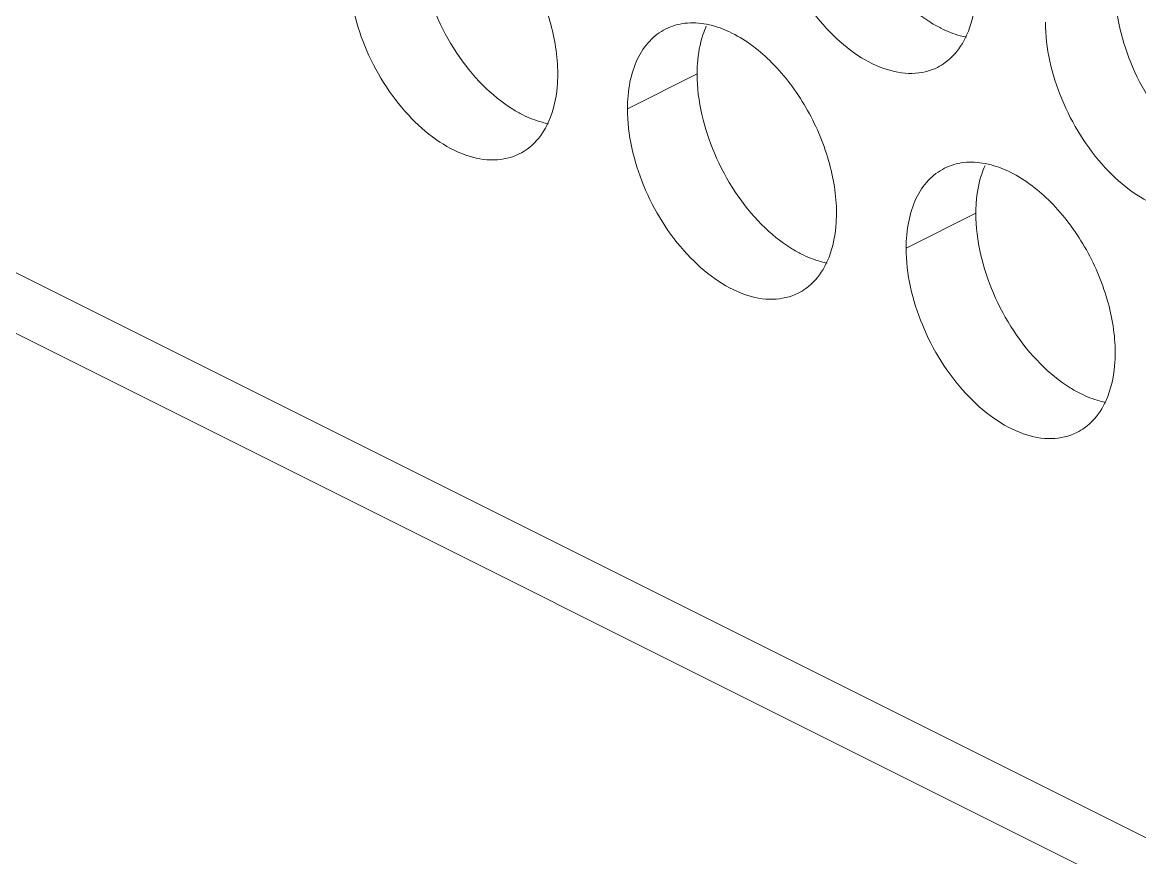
# Model space of a CAD drawing. Header units: millimetres. Extents: x 0 to 2524, y 0 to 1785.
# Drawn here: x 1880.57 to 1889.64, y 748.3 to 755.09 of the extents above; entities that cross this region are included whole.
import ezdxf

# ---------------------------------------------------------------- set-up
doc = ezdxf.new("R2010")
doc.units = ezdxf.units.MM
doc.header["$LTSCALE"] = 0.1
doc.layers.get('0').update_dxf_attribs({"lineweight": 13})
doc.layers.add('标注', color=251, linetype='Continuous', lineweight=9)

msp = doc.modelspace()

# ---------------------------------------------------------------- linework, layer by layer
for p, q in [((1809.2439, 788.689), (1899.0577, 743.7821)), ((1899.3696, 743.133), (1809.1557, 788.24))]:
    msp.add_line(p, q)
at = {"layer": '标注'}
for p, q in [((1886.0469, 754.6672), (1885.4812, 754.3844)), ((1888.3097, 753.5359), (1887.744, 753.253))]:
    msp.add_line(p, q, dxfattribs=at)
for centre, radius, start, end in [((1886.7914, 754.7562), 0.734, 155.87957, 161.78032), ((1887.7953, 755.1267), 0.4532, 296.52559, 305.90341), ((1884.4012, 754.4238), 0.4532, 296.52559, 305.90341), ((1889.0542, 753.6248), 0.734, 155.87957, 161.78032), ((1886.664, 753.2924), 0.4532, 296.52559, 305.90341), ((1888.9267, 752.1611), 0.4532, 296.52559, 305.90341)]:
    msp.add_arc(centre, radius, start, end, dxfattribs=at)
for points, knots in [([(1887.9978, 754.7212), (1887.9352, 754.69), (1887.7852, 754.656), (1887.5474, 754.7038), (1887.309, 754.8344), (1887.0012, 755.112), (1886.7152, 755.5747), (1886.6126, 756.0071), (1886.6126, 756.2187)], [0, 0, 0, 0, 0.090718, 0.191742, 0.308104, 0.439279, 0.725532, 1, 1, 1, 1]), ([(1884.067, 756.1307), (1884.1877, 756.0704), (1884.4182, 755.8901), (1884.6844, 755.532), (1884.8655, 755.1133), (1884.9155, 754.8122), (1884.9155, 754.6672)], [0, 0, 0, 0, 0.229676, 0.488215, 0.753207, 1, 1, 1, 1]), ([(1884.308, 754.5766), (1884.1464, 754.7394), (1883.8954, 755.1265), (1883.7842, 755.5771), (1883.7842, 755.7986)], [0, 0, 0, 0, 0.508684, 1, 1, 1, 1]), ([(1884.6036, 754.0183), (1884.541, 753.987), (1884.3911, 753.9531), (1884.1533, 754.0008), (1883.9149, 754.1315), (1883.6071, 754.409), (1883.3211, 754.8717), (1883.2185, 755.3041), (1883.2185, 755.5158)], [0, 0, 0, 0, 0.090718, 0.191742, 0.308104, 0.439279, 0.725532, 1, 1, 1, 1]), ([(1888.3097, 755.3702), (1888.3097, 755.3346), (1888.304, 755.2023), (1888.2747, 755.0697), (1888.235, 754.9813)], [0, 0, 0, 0, 0.268874, 1, 1, 1, 1]), ([(1889.9648, 754.1482), (1889.8033, 754.3109), (1889.5523, 754.6981), (1889.441, 755.1487), (1889.441, 755.3702)], [0, 0, 0, 0, 0.508684, 1, 1, 1, 1]), ([(1888.0268, 755.0381), (1887.9984, 755.0523), (1887.8805, 755.1188), (1887.775, 755.2061), (1887.7021, 755.2795)], [0, 0, 0, 0, 0.235002, 1, 1, 1, 1]), ([(1885.4812, 754.3844), (1885.4812, 754.4573), (1885.4932, 754.5962), (1885.5523, 754.7864), (1885.6516, 754.9386), (1885.7442, 755.009), (1885.7931, 755.0334)], [0, 0, 0, 0, 0.289235, 0.54966, 0.782932, 1, 1, 1, 1]), ([(1885.7931, 755.0334), (1885.8414, 755.0575), (1885.9515, 755.0892), (1886.0652, 755.0824), (1886.1221, 755.0716)], [0, 0, 0, 0, 0.482538, 1, 1, 1, 1]), ([(1886.1221, 755.0716), (1886.1393, 755.0683), (1886.2108, 755.0516), (1886.2798, 755.0244), (1886.3298, 754.9994)], [0, 0, 0, 0, 0.238696, 1, 1, 1, 1]), ([(1888.2345, 754.9659), (1888.2173, 754.9692), (1888.1457, 754.9858), (1888.0768, 755.0131), (1888.0268, 755.0381)], [0, 0, 0, 0, 0.238696, 1, 1, 1, 1]), ([(1890.2605, 753.5898), (1890.1979, 753.5586), (1890.048, 753.5246), (1889.8102, 753.5724), (1889.5718, 753.703), (1889.264, 753.9806), (1888.9779, 754.4433), (1888.8753, 754.8757), (1888.8753, 755.0873)], [0, 0, 0, 0, 0.090718, 0.191742, 0.308104, 0.439279, 0.725532, 1, 1, 1, 1]), ([(1886.0469, 754.6672), (1886.0469, 754.6957), (1886.0506, 754.8031), (1886.0694, 754.9105), (1886.0942, 754.9857)], [0, 0, 0, 0, 0.264225, 1, 1, 1, 1]), ([(1886.3298, 754.9994), (1886.4504, 754.939), (1886.6809, 754.7587), (1886.9471, 754.4006), (1887.1283, 753.9819), (1887.1783, 753.6808), (1887.1783, 753.5359)], [0, 0, 0, 0, 0.229676, 0.488215, 0.753207, 1, 1, 1, 1]), ([(1888.235, 754.9813), (1888.2247, 754.9584), (1888.1815, 754.8744), (1888.1174, 754.8003), (1888.0611, 754.7596)], [0, 0, 0, 0, 0.265525, 1, 1, 1, 1]), ([(1884.9155, 754.6672), (1884.9155, 754.6316), (1884.9099, 754.4994), (1884.8806, 754.3667), (1884.8409, 754.2784)], [0, 0, 0, 0, 0.268874, 1, 1, 1, 1]), ([(1886.5707, 753.4452), (1886.4092, 753.608), (1886.1582, 753.9951), (1886.0469, 754.4457), (1886.0469, 754.6672)], [0, 0, 0, 0, 0.508684, 1, 1, 1, 1]), ([(1884.6327, 754.3351), (1884.6043, 754.3493), (1884.4864, 754.4158), (1884.3809, 754.5032), (1884.308, 754.5766)], [0, 0, 0, 0, 0.235002, 1, 1, 1, 1]), ([(1884.8404, 754.2629), (1884.8232, 754.2662), (1884.7516, 754.2829), (1884.6827, 754.3101), (1884.6327, 754.3351)], [0, 0, 0, 0, 0.238696, 1, 1, 1, 1]), ([(1886.8664, 752.8869), (1886.8038, 752.8557), (1886.6538, 752.8217), (1886.4161, 752.8695), (1886.1776, 753.0001), (1885.8699, 753.2776), (1885.5838, 753.7403), (1885.4812, 754.1728), (1885.4812, 754.3844)], [0, 0, 0, 0, 0.090718, 0.191742, 0.308104, 0.439279, 0.725532, 1, 1, 1, 1]), ([(1884.8409, 754.2784), (1884.8306, 754.2555), (1884.7874, 754.1715), (1884.7232, 754.0974), (1884.667, 754.0567)], [0, 0, 0, 0, 0.265525, 1, 1, 1, 1]), ([(1888.0559, 753.902), (1888.1042, 753.9261), (1888.2143, 753.9579), (1888.3279, 753.9511), (1888.3848, 753.9402)], [0, 0, 0, 0, 0.482538, 1, 1, 1, 1]), ([(1888.3848, 753.9402), (1888.402, 753.9369), (1888.4736, 753.9203), (1888.5425, 753.893), (1888.5925, 753.868)], [0, 0, 0, 0, 0.238696, 1, 1, 1, 1]), ([(1887.744, 753.253), (1887.744, 753.3259), (1887.756, 753.4648), (1887.815, 753.655), (1887.9144, 753.8072), (1888.0069, 753.8776), (1888.0559, 753.902)], [0, 0, 0, 0, 0.289235, 0.54966, 0.782932, 1, 1, 1, 1]), ([(1888.3097, 753.5359), (1888.3097, 753.5643), (1888.3134, 753.6717), (1888.3322, 753.7792), (1888.357, 753.8543)], [0, 0, 0, 0, 0.264225, 1, 1, 1, 1]), ([(1888.5925, 753.868), (1888.7131, 753.8077), (1888.9437, 753.6273), (1889.2099, 753.2693), (1889.391, 752.8505), (1889.441, 752.5494), (1889.441, 752.4045)], [0, 0, 0, 0, 0.229676, 0.488215, 0.753207, 1, 1, 1, 1]), ([(1887.1783, 753.5359), (1887.1783, 753.5002), (1887.1726, 753.368), (1887.1434, 753.2354), (1887.1037, 753.147)], [0, 0, 0, 0, 0.268874, 1, 1, 1, 1]), ([(1888.8335, 752.3138), (1888.6719, 752.4766), (1888.4209, 752.8638), (1888.3097, 753.3144), (1888.3097, 753.5359)], [0, 0, 0, 0, 0.508684, 1, 1, 1, 1]), ([(1886.8954, 753.2038), (1886.867, 753.218), (1886.7491, 753.2845), (1886.6436, 753.3718), (1886.5707, 753.4452)], [0, 0, 0, 0, 0.235002, 1, 1, 1, 1]), ([(1889.1291, 751.7555), (1889.0665, 751.7243), (1888.9166, 751.6903), (1888.6788, 751.7381), (1888.4404, 751.8687), (1888.1326, 752.1463), (1887.8466, 752.609), (1887.744, 753.0414), (1887.744, 753.253)], [0, 0, 0, 0, 0.090718, 0.191742, 0.308104, 0.439279, 0.725532, 1, 1, 1, 1]), ([(1887.1031, 753.1316), (1887.0859, 753.1349), (1887.0143, 753.1515), (1886.9454, 753.1788), (1886.8954, 753.2038)], [0, 0, 0, 0, 0.238696, 1, 1, 1, 1]), ([(1887.1037, 753.147), (1887.0934, 753.1241), (1887.0501, 753.0401), (1886.986, 752.966), (1886.9298, 752.9253)], [0, 0, 0, 0, 0.265525, 1, 1, 1, 1]), ([(1889.441, 752.4045), (1889.441, 752.3689), (1889.4353, 752.2366), (1889.4061, 752.104), (1889.3664, 752.0156)], [0, 0, 0, 0, 0.268874, 1, 1, 1, 1]), ([(1889.1582, 752.0724), (1889.1298, 752.0866), (1889.0118, 752.1531), (1888.9063, 752.2404), (1888.8335, 752.3138)], [0, 0, 0, 0, 0.235002, 1, 1, 1, 1]), ([(1889.3659, 752.0002), (1889.3487, 752.0035), (1889.2771, 752.0201), (1889.2082, 752.0474), (1889.1582, 752.0724)], [0, 0, 0, 0, 0.238696, 1, 1, 1, 1]), ([(1889.3664, 752.0156), (1889.3561, 751.9927), (1889.3128, 751.9088), (1889.2487, 751.8346), (1889.1925, 751.7939)], [0, 0, 0, 0, 0.265525, 1, 1, 1, 1])]:
    msp.add_open_spline(points, degree=3, knots=knots, dxfattribs=at)

doc.saveas('drawing.dxf')
